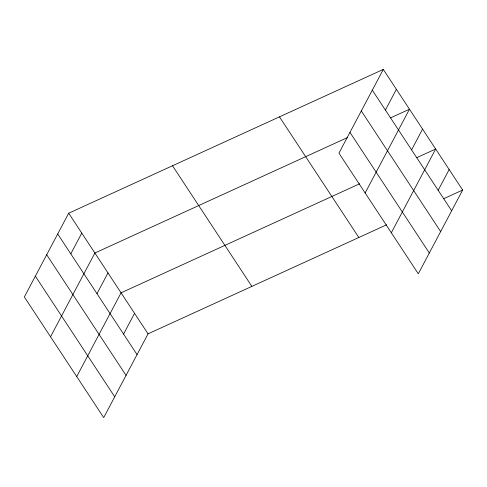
<?xml version="1.0" encoding="UTF-8"?>
<svg xmlns="http://www.w3.org/2000/svg" width="487" height="487" viewBox="0 0 487 487"><rect width="100%" height="100%" fill="white"/><g stroke="black" fill="none" stroke-linecap="round" stroke-linejoin="round"><path stroke-width="0.73" d="M383.293 69.404L338.952 153.155L418.309 273.791L462.65 190.04L383.293 69.404L68.691 213.209L24.35 296.96L103.707 417.596L148.048 333.845L386.654 224.781M70.804 253.861L81.786 233.115M50.538 336.767L94.88 253.021L347.736 137.437M96.986 293.673L107.974 272.921M76.727 376.579L121.068 292.827L359.674 183.763M123.57 334.088L134.558 313.336M385.4 110.056L396.388 89.31M365.14 192.962L409.482 109.216L390.483 117.897M411.588 149.868L422.576 129.122M391.323 232.774L435.67 149.022L416.671 157.709M438.172 190.283L449.16 169.531M443.651 198.726L462.65 190.04M372.305 90.156L451.662 210.792M361.299 110.945L440.656 231.581M349.958 132.367L429.315 253.003M279.477 116.862L358.834 237.498M172.514 165.75L251.87 286.393M68.691 213.209L148.048 333.845M57.709 233.961L137.06 354.597M46.697 254.75L126.054 375.386M35.356 276.166L114.713 396.808"/></g></svg>
